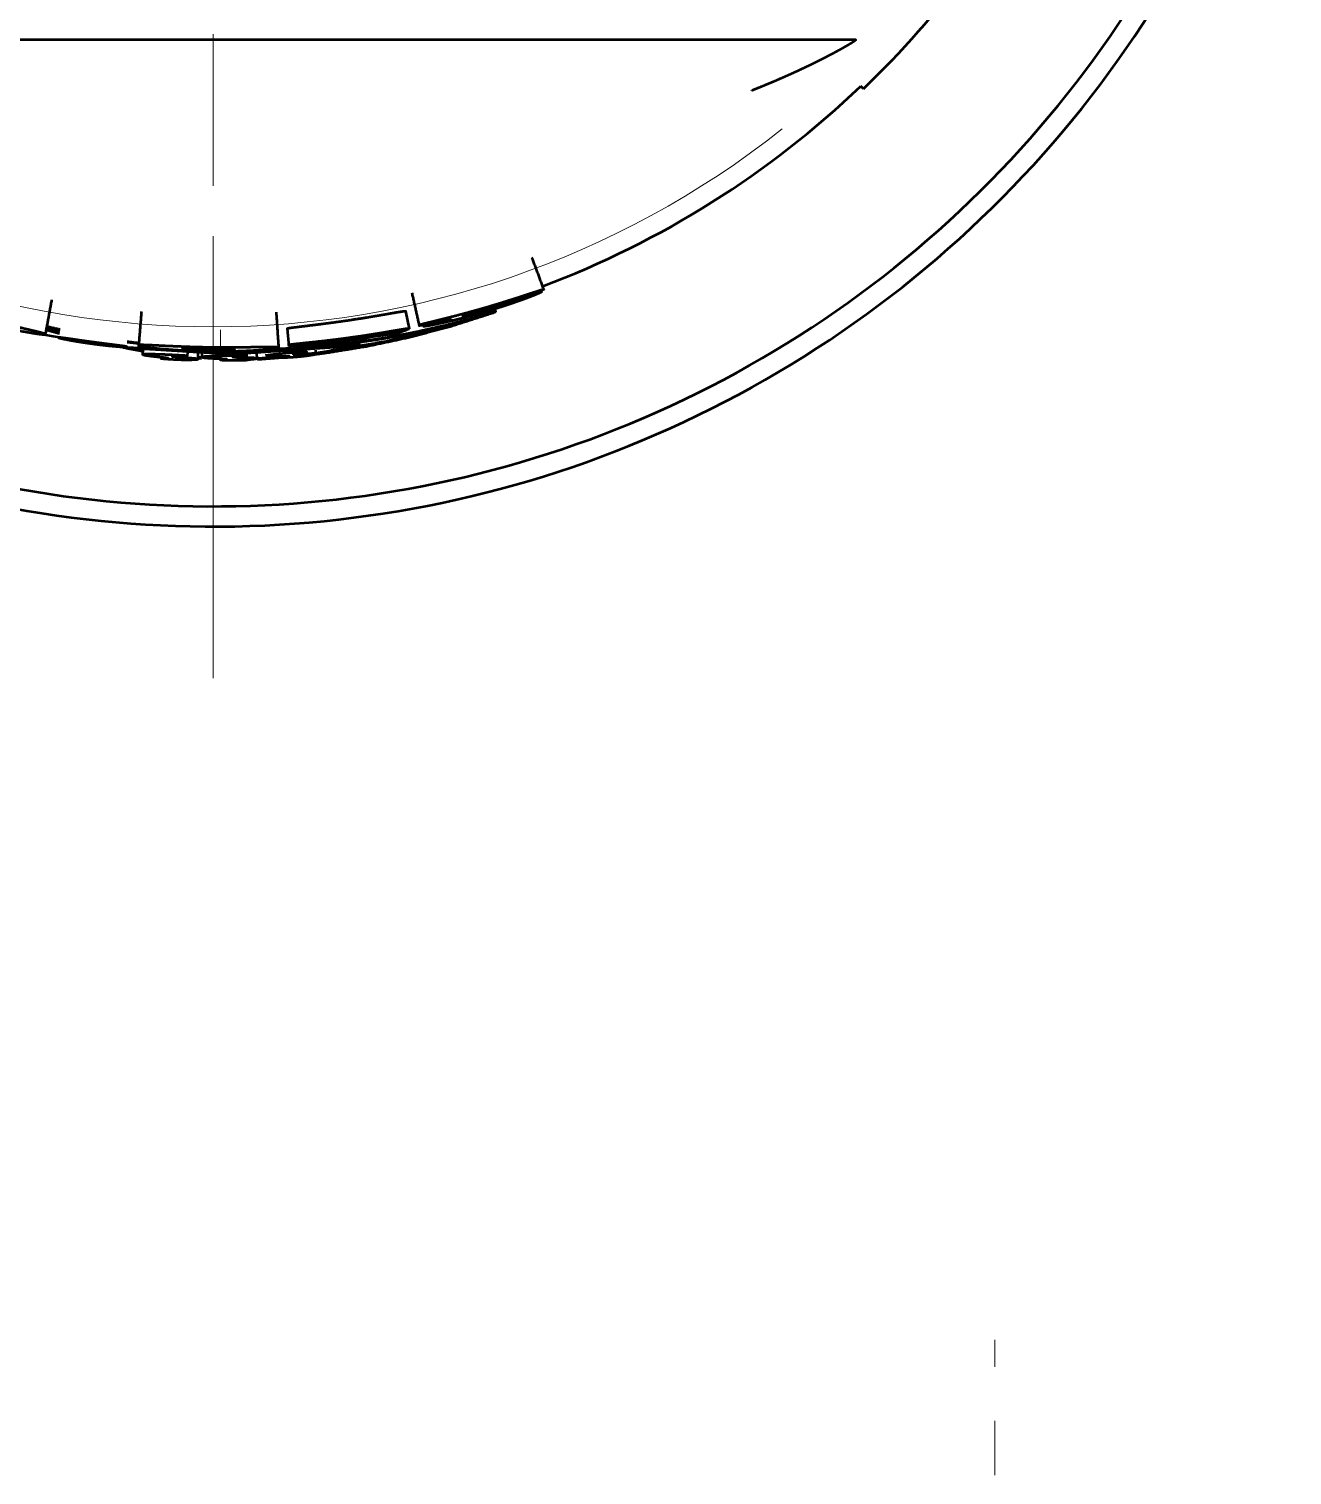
# Paper-space layout 'Layout1' of a CAD drawing. Header units: millimetres. Extents: x 0 to 420, y 0 to 297.
# Drawn here: x 158.83 to 183.84, y 200.88 to 229.52 of the extents above; entities that cross this region are included whole.
import ezdxf

# ---------------------------------------------------------------- set-up
doc = ezdxf.new("R2010")
doc.units = ezdxf.units.MM
doc.layers.add('170', color=7, linetype='Continuous', true_color=0xffffff)

psp = doc.layouts.get("Layout1")

# ---------------------------------------------------------------- linework, layer by layer
at = {"layer": '170', "color": 5, "linetype": 'Continuous', "lineweight": 13}
for p, q in [((162.478, 229.417), (162.478, 226.417)), ((162.478, 225.417), (162.478, 216.667))]:
    psp.add_line(p, q, dxfattribs=at)
at = {"layer": '170', "color": 155, "linetype": 'Continuous', "lineweight": 50}
for p, q in [((175.355, 228.339), (175.304, 228.392)), ((168.991, 224.323), (168.2, 224.054)), ((169.028, 224.36), (168.218, 224.082)), ((168.074, 223.918), (168.054, 223.981)), ((168.2, 224.054), (168.19, 224.085)), ((166.366, 223.582), (166.291, 223.935)), ((159.178, 223.584), (159.434, 223.515)), ((159.193, 223.555), (159.43, 223.49)), ((159.405, 223.411), (159.406, 223.419)), ((159.416, 223.412), (159.414, 223.401)), ((159.417, 223.411), (159.414, 223.393)), ((163.944, 223.589), (163.972, 223.231)), ((166.124, 223.489), (164.201, 223.227)), ((166.321, 223.57), (166.32, 223.576)), ((162.83, 223.088), (160.683, 223.222)), ((162.83, 223.075), (160.684, 223.209)), ((160.756, 223.197), (161.081, 223.142)), ((160.764, 223.216), (160.765, 223.224)), ((160.774, 223.322), (161.003, 223.292)), ((161.085, 223.184), (161.075, 223.06)), ((161.97, 223.04), (161.972, 223.128)), ((162.176, 222.972), (162.178, 223.115)), ((162.83, 223.088), (162.829, 223.141)), ((165.077, 223.243), (162.83, 223.088)), ((165.077, 223.229), (162.83, 223.075)), ((165.515, 223.398), (164.2, 223.244)), ((164.278, 223.083), (164.274, 223.12)), ((164.519, 223.088), (164.511, 223.161)), ((165.373, 223.263), (165.363, 223.328)), ((161.445, 223.039), (161.442, 222.99)), ((161.906, 223.009), (161.908, 223.046)), ((162.175, 223.029), (162.263, 223.021)), ((162.175, 223.004), (162.247, 222.997)), ((162.25, 223.111), (162.249, 223.007)), ((162.615, 223.008), (162.616, 222.96)), ((163.141, 223.043), (163.14, 223.096)), ((163.348, 222.988), (163.343, 223.11)), ((163.347, 223.001), (163.858, 223.037)), ((163.351, 222.976), (163.855, 223.012)), ((163.526, 223.09), (163.531, 223.047)), ((163.857, 223.053), (163.861, 223.017))]:
    psp.add_line(p, q, dxfattribs=at)
at = {"layer": '170', "color": 155, "linetype": 'Continuous', "lineweight": 13}
for p, q in [((162.621, 223.212), (162.619, 223.562)), ((162.684, 223.046), (162.684, 223.077))]:
    psp.add_line(p, q, dxfattribs=at)
at = {"layer": '170', "color": 193, "linetype": 'Continuous', "lineweight": 13}
for p, q in [((177.954, 203.024), (177.954, 203.56)), ((177.954, 200.882), (177.954, 201.953))]:
    psp.add_line(p, q, dxfattribs=at)
at = {"layer": '170', "color": 155, "linetype": 'Continuous', "lineweight": 50}
for centre, radius, start, end in [((162.478, 241.667), 22, 67.125, 232.2806), ((162.478, 241.667), 21.6, 68.3062, 231.0994), ((162.478, 241.667), 22, 247.1194, 346.1925), ((162.478, 241.667), 21.6, 248.3006, 345.9337), ((162.475, 241.793), 18.625, 313.7517, 333.034), ((162.475, 241.793), 18.552, 290.6028, 313.7517), ((162.475, 241.793), 18.625, 259.7362, 261.6554)]:
    psp.add_arc(centre, radius, start, end, dxfattribs=at)
at = {"layer": '170', "color": 155, "linetype": 'Continuous', "lineweight": 13}
psp.add_arc((162.475, 241.793), 18.17, 231.6627, 308.3373, dxfattribs=at)
at = {"layer": '170', "color": 155, "linetype": 'Continuous', "lineweight": 50}
for points, knots in [([(172.242, 229.306), (169.1, 229.306), (165.825, 229.306), (162.446, 229.306), (159.078, 229.306), (157.436, 229.306), (154.249, 229.306), (152.707, 229.306)], [0, 0, 0.160837, 0.328494, 0.50146, 0.673885, 0.757918, 0.921083, 1, 1]), ([(174.943, 229.306), (174.872, 229.306), (174.45, 229.306), (173.72, 229.306), (172.777, 229.306), (172.242, 229.306)], [0, 0, 0.02632, 0.182525, 0.45275, 0.802019, 1, 1]), ([(173.141, 228.306), (173.194, 228.327), (173.22, 228.337), (173.246, 228.348), (173.297, 228.368), (173.323, 228.379), (173.373, 228.399), (173.398, 228.41), (173.422, 228.42), (173.471, 228.44), (173.495, 228.45), (173.519, 228.46), (173.543, 228.47), (173.566, 228.48), (173.613, 228.5), (173.636, 228.51), (173.659, 228.52), (173.681, 228.53), (173.704, 228.539), (173.748, 228.559), (173.77, 228.568), (173.791, 228.578), (173.834, 228.597), (173.855, 228.606), (173.897, 228.625), (173.917, 228.634), (173.938, 228.643), (173.958, 228.652), (173.978, 228.662), (173.998, 228.671), (174.037, 228.688), (174.075, 228.706), (174.112, 228.723), (174.131, 228.732), (174.149, 228.741), (174.185, 228.758), (174.203, 228.766), (174.22, 228.774), (174.238, 228.783), (174.272, 228.799), (174.305, 228.815), (174.338, 228.831), (174.353, 228.839), (174.369, 228.846), (174.394, 228.858), (174.418, 228.87), (174.442, 228.882), (174.465, 228.894), (174.488, 228.905), (174.511, 228.917), (174.533, 228.928), (174.555, 228.939), (174.577, 228.95), (174.598, 228.961), (174.619, 228.972), (174.639, 228.983), (174.659, 228.993), (174.679, 229.004), (174.699, 229.014), (174.718, 229.024), (174.736, 229.034), (174.755, 229.043), (174.773, 229.053), (174.79, 229.063), (174.807, 229.072), (174.824, 229.081), (174.841, 229.09), (174.872, 229.107), (174.903, 229.124), (174.917, 229.132), (174.932, 229.14), (174.945, 229.148), (174.959, 229.156), (174.972, 229.163), (174.997, 229.177), (175.021, 229.191), (175.032, 229.198), (175.043, 229.204), (175.054, 229.21), (175.064, 229.216), (175.074, 229.222), (175.083, 229.228), (175.092, 229.233), (175.11, 229.243), (175.125, 229.253), (175.132, 229.257), (175.139, 229.261), (175.146, 229.266), (175.152, 229.269), (175.158, 229.273), (175.163, 229.277), (175.168, 229.28), (175.173, 229.283), (175.177, 229.286), (175.181, 229.289), (175.185, 229.291), (175.188, 229.293), (175.191, 229.296), (175.193, 229.297), (175.196, 229.299), (175.197, 229.301), (175.199, 229.302), (175.2, 229.303), (175.2, 229.304), (175.201, 229.305), (175.201, 229.305), (175.2, 229.305), (175.199, 229.306)], [0, 0, 0.024811, 0.037055, 0.049296, 0.073464, 0.085386, 0.109064, 0.120825, 0.132419, 0.155441, 0.16687, 0.17814, 0.189405, 0.200512, 0.222553, 0.233483, 0.244255, 0.255023, 0.265628, 0.286671, 0.297109, 0.307376, 0.327752, 0.337849, 0.357717, 0.367485, 0.377249, 0.386851, 0.396441, 0.405876, 0.424557, 0.442898, 0.460907, 0.469813, 0.478568, 0.49589, 0.50446, 0.512864, 0.521265, 0.537722, 0.553852, 0.569619, 0.577346, 0.585048, 0.596899, 0.608705, 0.620222, 0.631698, 0.642876, 0.654014, 0.664862, 0.675658, 0.686171, 0.696633, 0.706801, 0.716921, 0.726747, 0.736529, 0.746013, 0.75545, 0.764596, 0.773683, 0.782484, 0.791229, 0.799684, 0.808075, 0.816181, 0.831991, 0.847093, 0.854424, 0.861492, 0.868473, 0.875184, 0.881807, 0.894446, 0.906361, 0.912011, 0.917564, 0.922865, 0.928057, 0.933003, 0.937829, 0.942421, 0.951119, 0.959095, 0.962835, 0.966354, 0.969721, 0.972887, 0.975895, 0.978699, 0.981342, 0.983785, 0.986058, 0.988144, 0.990053, 0.991778, 0.993331, 0.994693, 0.995884, 0.996893, 0.997722, 0.998372, 0.998862, 0.999197, 0.999417, 0.999671, 1, 1]), ([(169.028, 224.36), (169.026, 224.361), (169.019, 224.361), (169.014, 224.36), (169.007, 224.358), (168.999, 224.356), (168.99, 224.354), (168.968, 224.348), (168.941, 224.339), (168.909, 224.329), (168.872, 224.317), (168.83, 224.304), (168.784, 224.289), (168.735, 224.273), (168.655, 224.247), (168.599, 224.228), (168.57, 224.219), (168.51, 224.199), (168.449, 224.18), (168.387, 224.16), (168.323, 224.14), (168.291, 224.129), (168.258, 224.119), (168.226, 224.109), (168.193, 224.099), (168.061, 224.059), (167.928, 224.019), (167.862, 223.999), (167.794, 223.98), (167.727, 223.961), (167.659, 223.942), (167.525, 223.905), (167.391, 223.869), (167.259, 223.834), (167.129, 223.801), (167.065, 223.785), (167.033, 223.777), (166.94, 223.754), (166.881, 223.739), (166.825, 223.725), (166.771, 223.712), (166.722, 223.7), (166.678, 223.689), (166.658, 223.684), (166.64, 223.68), (166.631, 223.677), (166.615, 223.673), (166.608, 223.671), (166.584, 223.664), (166.567, 223.659), (166.561, 223.657), (166.557, 223.655), (166.555, 223.654), (166.554, 223.653), (166.555, 223.652), (166.558, 223.651), (166.562, 223.651), (166.569, 223.652), (166.588, 223.654), (166.616, 223.658), (166.632, 223.661), (166.651, 223.664), (166.671, 223.667), (166.694, 223.672), (166.717, 223.676), (166.743, 223.681), (166.769, 223.686), (166.797, 223.692), (166.855, 223.704), (166.917, 223.717), (166.949, 223.724), (166.982, 223.731), (167.014, 223.738), (167.048, 223.746), (167.115, 223.762), (167.183, 223.778)], [0, 0, 0.00079, 0.002911, 0.004558, 0.006616, 0.009101, 0.012023, 0.019159, 0.027988, 0.038482, 0.050583, 0.064229, 0.079129, 0.095187, 0.12135, 0.139891, 0.149382, 0.168776, 0.18868, 0.209052, 0.229855, 0.240403, 0.250992, 0.261603, 0.27224, 0.315011, 0.358117, 0.379781, 0.401514, 0.423324, 0.445159, 0.488585, 0.531516, 0.573891, 0.615589, 0.63614, 0.646334, 0.67617, 0.695112, 0.713209, 0.730317, 0.745999, 0.760057, 0.766432, 0.77234, 0.775111, 0.780226, 0.782554, 0.790367, 0.795881, 0.797812, 0.799199, 0.800061, 0.800462, 0.800846, 0.801718, 0.803167, 0.80523, 0.811263, 0.819859, 0.825126, 0.830993, 0.837418, 0.844395, 0.851911, 0.85995, 0.868425, 0.877225, 0.895714, 0.91532, 0.925501, 0.935849, 0.946298, 0.956856, 0.978256, 1, 1]), ([(167.774, 223.898), (167.884, 223.929), (167.992, 223.962), (168.099, 223.995), (168.204, 224.028), (168.256, 224.045), (168.308, 224.062), (168.359, 224.079), (168.41, 224.096), (168.507, 224.13), (168.599, 224.162), (168.643, 224.178), (168.684, 224.194), (168.724, 224.209), (168.761, 224.223), (168.795, 224.236), (168.827, 224.249), (168.842, 224.255), (168.857, 224.261), (168.871, 224.267), (168.884, 224.272), (168.929, 224.291), (168.963, 224.307), (168.975, 224.313), (168.984, 224.318), (168.989, 224.321), (168.991, 224.323)], [0, 0, 0.088377, 0.175844, 0.262394, 0.347994, 0.390422, 0.432599, 0.474431, 0.515608, 0.595246, 0.670925, 0.707095, 0.741631, 0.774144, 0.804677, 0.833293, 0.859997, 0.872636, 0.884789, 0.896459, 0.90758, 0.945962, 0.974496, 0.985009, 0.992828, 0.997787, 1, 1]), ([(157.653, 223.782), (157.833, 223.733), (158.01, 223.687), (158.098, 223.666), (158.185, 223.645), (158.271, 223.625), (158.354, 223.606), (158.435, 223.588), (158.513, 223.572), (158.552, 223.564), (158.59, 223.556), (158.626, 223.549), (158.662, 223.542), (158.795, 223.518), (158.908, 223.499), (158.934, 223.495), (158.958, 223.491), (158.981, 223.488), (159.002, 223.485), (159.04, 223.479), (159.073, 223.476), (159.087, 223.474), (159.1, 223.473), (159.112, 223.472), (159.122, 223.471), (159.138, 223.471), (159.15, 223.471), (159.156, 223.472), (159.158, 223.474), (159.157, 223.476), (159.155, 223.477), (159.152, 223.479), (159.148, 223.481), (159.136, 223.486), (159.119, 223.491), (159.097, 223.498), (159.069, 223.505), (159.053, 223.51), (159.035, 223.514), (159.016, 223.519), (158.996, 223.524), (158.951, 223.535), (158.901, 223.547), (158.845, 223.56), (158.814, 223.567), (158.717, 223.59), (158.647, 223.607), (158.573, 223.624), (158.535, 223.633), (158.495, 223.643), (158.415, 223.663), (158.332, 223.683), (158.248, 223.704), (158.161, 223.726), (158.117, 223.737), (158.073, 223.748), (158.029, 223.76), (157.985, 223.772), (157.807, 223.819), (157.629, 223.869), (157.585, 223.881), (157.54, 223.894), (157.495, 223.907), (157.451, 223.92), (157.363, 223.946), (157.276, 223.971), (157.191, 223.997), (157.108, 224.022), (157.067, 224.035), (157.027, 224.048), (156.987, 224.06), (156.948, 224.072), (156.873, 224.096), (156.801, 224.118), (156.733, 224.14), (156.667, 224.161)], [0, 0, 0.04502, 0.089393, 0.111338, 0.133081, 0.154402, 0.175104, 0.195184, 0.214645, 0.224138, 0.233467, 0.242602, 0.251474, 0.284066, 0.312008, 0.318257, 0.324172, 0.329721, 0.334908, 0.344239, 0.352217, 0.355709, 0.358875, 0.361716, 0.364222, 0.368239, 0.370996, 0.37259, 0.373268, 0.373654, 0.374257, 0.375112, 0.376237, 0.379345, 0.383659, 0.38926, 0.396245, 0.400299, 0.404715, 0.409477, 0.414571, 0.425773, 0.438336, 0.452305, 0.459819, 0.484038, 0.501489, 0.519933, 0.529521, 0.539335, 0.559438, 0.580062, 0.601193, 0.622796, 0.633767, 0.64481, 0.655876, 0.66696, 0.71148, 0.756282, 0.767526, 0.778791, 0.790073, 0.801316, 0.823541, 0.845406, 0.866897, 0.888004, 0.898415, 0.908688, 0.918761, 0.928616, 0.947698, 0.965959, 0.983403, 1, 1]), ([(167.755, 223.953), (167.838, 223.976), (167.918, 224), (167.958, 224.011), (168.035, 224.034), (168.071, 224.044), (168.103, 224.053), (168.132, 224.061), (168.145, 224.065), (168.156, 224.068), (168.167, 224.071), (168.177, 224.073), (168.186, 224.075), (168.193, 224.077), (168.2, 224.079), (168.206, 224.08), (168.214, 224.081), (168.218, 224.082)], [0, 0, 0.177925, 0.353326, 0.439983, 0.606251, 0.683481, 0.753788, 0.815396, 0.843076, 0.868664, 0.891933, 0.912852, 0.931515, 0.947997, 0.962289, 0.974321, 0.991671, 1, 1]), ([(168.2, 224.054), (168.196, 224.05), (168.18, 224.043), (168.173, 224.04), (168.166, 224.037), (168.157, 224.034), (168.148, 224.03), (168.137, 224.027), (168.125, 224.022), (168.113, 224.018), (168.099, 224.013), (168.068, 224.003), (168.035, 223.992), (168.017, 223.987), (167.998, 223.981), (167.98, 223.975), (167.961, 223.969), (167.921, 223.957), (167.881, 223.945), (167.839, 223.932), (167.797, 223.92)], [0, 0, 0.013421, 0.055425, 0.071672, 0.090493, 0.111827, 0.135693, 0.162116, 0.19121, 0.223114, 0.257646, 0.333079, 0.416239, 0.460388, 0.505722, 0.551873, 0.598857, 0.695354, 0.795132, 0.897033, 1, 1]), ([(167.801, 223.937), (167.86, 223.954), (167.918, 223.971), (167.947, 223.98), (167.977, 223.989), (168.035, 224.006)], [0, 0, 0.250456, 0.500776, 0.625857, 0.750799, 1, 1]), ([(168.033, 224.02), (167.994, 224.008), (167.954, 223.996), (167.882, 223.974), (167.81, 223.953)], [0, 0, 0.176699, 0.353762, 0.676817, 1, 1]), ([(163.775, 223.178), (163.992, 223.188), (164.283, 223.206), (164.573, 223.23), (164.862, 223.258), (165.151, 223.291), (165.44, 223.33), (165.728, 223.373), (166.015, 223.421), (166.3, 223.474), (166.869, 223.595), (167.434, 223.736)], [0, 0, 0.058649, 0.137137, 0.215616, 0.294064, 0.372508, 0.450978, 0.529462, 0.607914, 0.686324, 0.843106, 1, 1]), ([(163.779, 223.19), (164.057, 223.204), (164.364, 223.224), (164.67, 223.251), (164.976, 223.282), (165.281, 223.32), (165.585, 223.363), (165.888, 223.411), (166.191, 223.465), (166.492, 223.525), (167.09, 223.66), (167.684, 223.818)], [0, 0, 0.070265, 0.147799, 0.22532, 0.302809, 0.380308, 0.457835, 0.535355, 0.61281, 0.690227, 0.845037, 1, 1]), ([(163.944, 223.589), (163.944, 223.589), (163.946, 223.591), (163.952, 223.593), (163.961, 223.596), (163.974, 223.598), (163.991, 223.601), (164.012, 223.604), (164.037, 223.608), (164.066, 223.612), (164.134, 223.62), (164.215, 223.63), (164.408, 223.654), (164.461, 223.66), (164.516, 223.667), (164.571, 223.674), (164.628, 223.681), (164.742, 223.696), (164.86, 223.711), (164.979, 223.728), (165.098, 223.745)], [0, 0, 0.000164, 0.002546, 0.00768, 0.01594, 0.027365, 0.042027, 0.060064, 0.081709, 0.106749, 0.165807, 0.236149, 0.402633, 0.448689, 0.495913, 0.543863, 0.592517, 0.691759, 0.793444, 0.896518, 1, 1]), ([(164.516, 223.107), (165.899, 223.338), (166.668, 223.519), (167.434, 223.736)], [0, 0, 0.469129, 0.733652, 1, 1]), ([(164.519, 223.082), (164.697, 223.105), (165.532, 223.24), (166.364, 223.417), (167.195, 223.638), (168.021, 223.903)], [0, 0, 0.049715, 0.284531, 0.520704, 0.759331, 1, 1]), ([(165.098, 223.745), (165.318, 223.778), (165.534, 223.812), (165.64, 223.83), (165.744, 223.848), (165.845, 223.865), (165.939, 223.881), (165.984, 223.889), (166.026, 223.897), (166.065, 223.903), (166.102, 223.91), (166.135, 223.915), (166.166, 223.92), (166.18, 223.922), (166.193, 223.925), (166.206, 223.927), (166.217, 223.928), (166.238, 223.931), (166.255, 223.933), (166.262, 223.934), (166.268, 223.935), (166.274, 223.935), (166.278, 223.935), (166.29, 223.935), (166.291, 223.932)], [0, 0, 0.183974, 0.364436, 0.453168, 0.540651, 0.625086, 0.70431, 0.741673, 0.777053, 0.809943, 0.840395, 0.868454, 0.89409, 0.905973, 0.917152, 0.927547, 0.937177, 0.954201, 0.96831, 0.974291, 0.979568, 0.984168, 0.988093, 0.997566, 1, 1]), ([(166.634, 223.637), (166.64, 223.635), (166.66, 223.637), (166.667, 223.638), (166.674, 223.639), (166.683, 223.64), (166.693, 223.641), (166.714, 223.645), (166.739, 223.649), (166.752, 223.651), (166.767, 223.654), (166.782, 223.657), (166.798, 223.66), (166.831, 223.666), (166.867, 223.673), (166.904, 223.681), (166.944, 223.689), (166.985, 223.698), (167.027, 223.707), (167.114, 223.727), (167.205, 223.748), (167.252, 223.759), (167.298, 223.771), (167.346, 223.783), (167.393, 223.795), (167.583, 223.844), (167.774, 223.898)], [0, 0, 0.005625, 0.022258, 0.028257, 0.035011, 0.042494, 0.050701, 0.069256, 0.090698, 0.102487, 0.114958, 0.128111, 0.141881, 0.170928, 0.201832, 0.234514, 0.268932, 0.304766, 0.34164, 0.418036, 0.497609, 0.538422, 0.579623, 0.621004, 0.662551, 0.830215, 1, 1]), ([(167.183, 223.778), (167.129, 223.765), (167.026, 223.739), (166.976, 223.727), (166.928, 223.715), (166.882, 223.704), (166.839, 223.693), (166.799, 223.683), (166.78, 223.678), (166.762, 223.674), (166.745, 223.67), (166.729, 223.666), (166.701, 223.658), (166.677, 223.652), (166.667, 223.649), (166.659, 223.646), (166.651, 223.644), (166.645, 223.642), (166.637, 223.639), (166.634, 223.637)], [0, 0, 0.097093, 0.284304, 0.374538, 0.462411, 0.546025, 0.624449, 0.697366, 0.731636, 0.764404, 0.79536, 0.824204, 0.875484, 0.918399, 0.936715, 0.952878, 0.96674, 0.97822, 0.993935, 1, 1]), ([(167.401, 223.849), (167.403, 223.85), (167.41, 223.853), (167.415, 223.855), (167.421, 223.857), (167.428, 223.859), (167.436, 223.861), (167.445, 223.864), (167.454, 223.867), (167.464, 223.87), (167.486, 223.876), (167.498, 223.88), (167.51, 223.883), (167.549, 223.894), (167.577, 223.902), (167.636, 223.919), (167.695, 223.936), (167.755, 223.953)], [0, 0, 0.0078, 0.02836, 0.043016, 0.060254, 0.079872, 0.101791, 0.125985, 0.152267, 0.180349, 0.241728, 0.275065, 0.310072, 0.421295, 0.499653, 0.663503, 0.83069, 1, 1]), ([(167.81, 223.953), (167.741, 223.934), (167.673, 223.915), (167.639, 223.906), (167.606, 223.897), (167.589, 223.892), (167.573, 223.888), (167.557, 223.884), (167.542, 223.88), (167.527, 223.876), (167.512, 223.873), (167.498, 223.869), (167.485, 223.866), (167.461, 223.86), (167.441, 223.856), (167.432, 223.854), (167.424, 223.852), (167.417, 223.851), (167.412, 223.85), (167.404, 223.849), (167.401, 223.849)], [0, 0, 0.169517, 0.336761, 0.419226, 0.500785, 0.541218, 0.581104, 0.620017, 0.657874, 0.694532, 0.729886, 0.763805, 0.795898, 0.853648, 0.903127, 0.924629, 0.943656, 0.960055, 0.973843, 0.993084, 1, 1]), ([(167.451, 223.833), (167.453, 223.834), (167.459, 223.837), (167.464, 223.838), (167.469, 223.84), (167.476, 223.842), (167.483, 223.845), (167.49, 223.847), (167.499, 223.85), (167.508, 223.853), (167.519, 223.856), (167.541, 223.862), (167.565, 223.869), (167.592, 223.877), (167.62, 223.885), (167.648, 223.893), (167.739, 223.919), (167.801, 223.937)], [0, 0, 0.006985, 0.025297, 0.038466, 0.05418, 0.072244, 0.092508, 0.115035, 0.139737, 0.166659, 0.195497, 0.25842, 0.328302, 0.40405, 0.483237, 0.565398, 0.823867, 1, 1]), ([(167.797, 223.92), (167.734, 223.902), (167.672, 223.885), (167.642, 223.877), (167.612, 223.869), (167.583, 223.862), (167.556, 223.855), (167.543, 223.851), (167.531, 223.848), (167.52, 223.846), (167.51, 223.843), (167.491, 223.839), (167.477, 223.836), (167.466, 223.834), (167.458, 223.833), (167.453, 223.832), (167.451, 223.833)], [0, 0, 0.183288, 0.362794, 0.451112, 0.537896, 0.621407, 0.699725, 0.736584, 0.771283, 0.803346, 0.8329, 0.884779, 0.926772, 0.958771, 0.981456, 0.995118, 1, 1]), ([(168.021, 223.903), (168.043, 223.912), (168.06, 223.918), (168.066, 223.92), (168.07, 223.922), (168.072, 223.923), (168.072, 223.924), (168.07, 223.924), (168.067, 223.924), (168.061, 223.923), (168.054, 223.921), (168.045, 223.919), (168.035, 223.916), (168.023, 223.913), (168.009, 223.91), (167.994, 223.906), (167.979, 223.901), (167.962, 223.897), (167.925, 223.886), (167.905, 223.881), (167.885, 223.875), (167.843, 223.863), (167.799, 223.851), (167.776, 223.844), (167.684, 223.818)], [0, 0, 0.052875, 0.091361, 0.105021, 0.114593, 0.119987, 0.121637, 0.125416, 0.133357, 0.14543, 0.161456, 0.181485, 0.20517, 0.232164, 0.262346, 0.29573, 0.331841, 0.37019, 0.453281, 0.497869, 0.543926, 0.639602, 0.739762, 0.791103, 1, 1]), ([(159.184, 223.621), (159.393, 223.573), (159.442, 223.562)], [0, 0, 0.808932, 1, 1]), ([(159.187, 223.633), (159.205, 223.629), (159.444, 223.574)], [0, 0, 0.071982, 1, 1]), ([(160.776, 223.225), (160.773, 223.227), (160.762, 223.23), (160.754, 223.231), (160.745, 223.233), (160.733, 223.235), (160.72, 223.237), (160.689, 223.242), (160.652, 223.247), (160.61, 223.252), (160.563, 223.258), (160.456, 223.272), (160.399, 223.279), (160.309, 223.291), (160.278, 223.295), (160.216, 223.303), (160.153, 223.311), (160.089, 223.32), (160.026, 223.328), (159.963, 223.337), (159.901, 223.346), (159.84, 223.354), (159.781, 223.363), (159.752, 223.367), (159.696, 223.375), (159.643, 223.383), (159.571, 223.393), (159.529, 223.399), (159.51, 223.401), (159.492, 223.404), (159.476, 223.406), (159.461, 223.408), (159.436, 223.41), (159.419, 223.412), (159.413, 223.412), (159.408, 223.412), (159.406, 223.412), (159.405, 223.411)], [0, 0, 0.002915, 0.010684, 0.016443, 0.023511, 0.031854, 0.041385, 0.063919, 0.090984, 0.121974, 0.156265, 0.233574, 0.275224, 0.340888, 0.363346, 0.408656, 0.454505, 0.500853, 0.547146, 0.592863, 0.637995, 0.682524, 0.726052, 0.747094, 0.787681, 0.826238, 0.878966, 0.909587, 0.923504, 0.93646, 0.948409, 0.959191, 0.976881, 0.989522, 0.993988, 0.997205, 0.999164, 1, 1]), ([(159.405, 223.411), (159.408, 223.409), (159.418, 223.405), (159.426, 223.403), (159.436, 223.4), (159.447, 223.398), (159.46, 223.395), (159.49, 223.388), (159.527, 223.38), (159.57, 223.372), (159.616, 223.363), (159.641, 223.358), (159.667, 223.353), (159.694, 223.349), (159.722, 223.344), (159.779, 223.334), (159.838, 223.325), (159.869, 223.32), (159.899, 223.315), (159.93, 223.31), (159.961, 223.306), (160.024, 223.297), (160.088, 223.288), (160.152, 223.279), (160.215, 223.271), (160.277, 223.264), (160.338, 223.257), (160.368, 223.254), (160.398, 223.25), (160.427, 223.247), (160.455, 223.245), (160.483, 223.242), (160.51, 223.239), (160.536, 223.237), (160.562, 223.235), (160.609, 223.231), (160.652, 223.228), (160.671, 223.227), (160.689, 223.226), (160.705, 223.225), (160.72, 223.224), (160.745, 223.223), (160.762, 223.223), (160.768, 223.223), (160.773, 223.224), (160.775, 223.224), (160.776, 223.225)], [0, 0, 0.002927, 0.010743, 0.016537, 0.023655, 0.032044, 0.041625, 0.064264, 0.091417, 0.122446, 0.156755, 0.1751, 0.194191, 0.213859, 0.233995, 0.275606, 0.318972, 0.341225, 0.363675, 0.386256, 0.40897, 0.454813, 0.501147, 0.547412, 0.593109, 0.63825, 0.682787, 0.704752, 0.726307, 0.74735, 0.767901, 0.787959, 0.807508, 0.826557, 0.84498, 0.87926, 0.909856, 0.923761, 0.936706, 0.948632, 0.959374, 0.976992, 0.989586, 0.994031, 0.997235, 0.999177, 1, 1]), ([(165.147, 223.401), (165.027, 223.385), (164.907, 223.369), (164.789, 223.355), (164.672, 223.341), (164.644, 223.338), (164.615, 223.335), (164.558, 223.329), (164.503, 223.322), (164.397, 223.311), (164.346, 223.306), (164.298, 223.301), (164.252, 223.296), (164.169, 223.287), (164.098, 223.279), (164.082, 223.277), (164.067, 223.276), (164.054, 223.274), (164.042, 223.273), (164.02, 223.27), (164.002, 223.267), (163.995, 223.266), (163.988, 223.264), (163.983, 223.263), (163.978, 223.262), (163.972, 223.26), (163.97, 223.258), (163.971, 223.257), (163.975, 223.256), (163.983, 223.255), (163.994, 223.254), (164.028, 223.253), (164.077, 223.253), (164.092, 223.254), (164.108, 223.254), (164.124, 223.255), (164.142, 223.255), (164.18, 223.257), (164.221, 223.259), (164.243, 223.26), (164.265, 223.261), (164.289, 223.263), (164.313, 223.264), (164.363, 223.268), (164.415, 223.272), (164.469, 223.276), (164.525, 223.28), (164.554, 223.283), (164.582, 223.286), (164.611, 223.288), (164.64, 223.291), (164.699, 223.297), (164.758, 223.303), (164.818, 223.31), (164.877, 223.316), (164.938, 223.323), (164.998, 223.331), (165.059, 223.339), (165.119, 223.347), (165.179, 223.355), (165.238, 223.363), (165.297, 223.372), (165.356, 223.381), (165.414, 223.39), (165.471, 223.399), (165.525, 223.409), (165.577, 223.418)], [0, 0, 0.043354, 0.086265, 0.128695, 0.170608, 0.181002, 0.191332, 0.211643, 0.23146, 0.269485, 0.28762, 0.305058, 0.321495, 0.351301, 0.376728, 0.382332, 0.387564, 0.392408, 0.396871, 0.404683, 0.411064, 0.413736, 0.416064, 0.418047, 0.419677, 0.421925, 0.422974, 0.423608, 0.425173, 0.427946, 0.431988, 0.443988, 0.461478, 0.466759, 0.472417, 0.47841, 0.484708, 0.49819, 0.512841, 0.520604, 0.52866, 0.537024, 0.545674, 0.563602, 0.582258, 0.60159, 0.621563, 0.631775, 0.642085, 0.652446, 0.662861, 0.683839, 0.705009, 0.726349, 0.747841, 0.769508, 0.791264, 0.812977, 0.834589, 0.856106, 0.877514, 0.8988, 0.919938, 0.940912, 0.961429, 0.981159, 1, 1]), ([(165.144, 223.364), (165.085, 223.357), (165.027, 223.349), (164.998, 223.346), (164.97, 223.343), (164.943, 223.34), (164.916, 223.337), (164.891, 223.334), (164.866, 223.332), (164.843, 223.329), (164.822, 223.328), (164.804, 223.326), (164.787, 223.325), (164.773, 223.324), (164.76, 223.323), (164.75, 223.323), (164.742, 223.323), (164.736, 223.323), (164.732, 223.323), (164.73, 223.324), (164.73, 223.324), (164.732, 223.325), (164.736, 223.327), (164.742, 223.328), (164.75, 223.33), (164.761, 223.332), (164.775, 223.334), (164.79, 223.336), (164.808, 223.339), (164.828, 223.342), (164.85, 223.345), (164.874, 223.348), (164.899, 223.352), (164.925, 223.355), (165.009, 223.366), (165.125, 223.382), (165.184, 223.39), (165.243, 223.398), (165.272, 223.402), (165.329, 223.41), (165.357, 223.414), (165.41, 223.421), (165.435, 223.424), (165.458, 223.427), (165.479, 223.43), (165.499, 223.433), (165.516, 223.435), (165.53, 223.436), (165.543, 223.438), (165.553, 223.438), (165.561, 223.439), (165.566, 223.439), (165.57, 223.439), (165.572, 223.438)], [0, 0, 0.047, 0.093144, 0.115902, 0.138216, 0.159882, 0.180856, 0.201142, 0.220533, 0.23863, 0.255185, 0.270118, 0.283316, 0.294709, 0.304386, 0.312425, 0.318811, 0.323566, 0.326775, 0.328472, 0.329079, 0.330815, 0.334118, 0.339087, 0.34593, 0.354704, 0.365341, 0.377886, 0.392273, 0.408282, 0.425722, 0.444598, 0.46464, 0.485484, 0.551889, 0.644808, 0.691748, 0.7387, 0.761822, 0.807147, 0.829301, 0.871484, 0.891067, 0.909544, 0.926598, 0.94191, 0.955455, 0.967213, 0.977066, 0.984996, 0.99119, 0.995718, 0.998617, 1, 1]), ([(165.528, 223.425), (165.492, 223.419), (165.452, 223.411), (165.43, 223.408), (165.407, 223.404), (165.383, 223.4), (165.358, 223.396), (165.333, 223.392), (165.307, 223.388), (165.28, 223.384), (165.253, 223.38), (165.199, 223.372), (165.144, 223.364)], [0, 0, 0.093085, 0.198168, 0.255353, 0.315563, 0.378088, 0.44246, 0.508669, 0.576515, 0.64586, 0.716091, 0.857484, 1, 1]), ([(166.364, 223.585), (166.363, 223.588), (166.352, 223.588), (166.341, 223.587), (166.328, 223.586), (166.31, 223.584), (166.289, 223.581), (166.264, 223.577), (166.236, 223.573), (166.221, 223.57), (166.188, 223.565), (166.17, 223.562), (166.093, 223.549), (166.005, 223.534), (165.957, 223.526), (165.908, 223.517), (165.858, 223.509), (165.807, 223.5), (165.754, 223.492), (165.701, 223.483), (165.647, 223.474), (165.593, 223.466), (165.372, 223.432), (165.147, 223.401)], [0, 0, 0.002394, 0.011814, 0.020246, 0.031482, 0.045794, 0.063096, 0.083236, 0.106186, 0.118712, 0.145857, 0.160449, 0.22424, 0.29644, 0.335576, 0.375947, 0.417263, 0.459427, 0.502376, 0.546014, 0.590333, 0.635162, 0.816417, 1, 1]), ([(165.577, 223.418), (165.565, 223.414), (165.552, 223.411), (165.541, 223.407), (165.53, 223.404), (165.521, 223.401), (165.515, 223.398)], [0, 0, 0.202888, 0.394447, 0.58334, 0.751244, 0.892954, 1, 1]), ([(165.528, 223.425), (165.646, 223.444), (165.764, 223.464), (165.882, 223.485), (166, 223.506), (166.161, 223.537), (166.321, 223.57)], [0, 0, 0.148652, 0.29731, 0.445969, 0.594624, 0.797309, 1, 1]), ([(165.572, 223.438), (165.69, 223.458), (165.808, 223.478), (165.926, 223.499), (166.043, 223.521), (166.204, 223.552), (166.364, 223.585)], [0, 0, 0.148481, 0.296962, 0.445443, 0.593922, 0.796957, 1, 1]), ([(166.124, 223.489), (166.149, 223.504), (166.195, 223.523), (166.208, 223.529), (166.223, 223.534), (166.238, 223.54), (166.253, 223.545), (166.286, 223.557), (166.321, 223.57)], [0, 0, 0.136162, 0.369467, 0.439047, 0.511766, 0.586868, 0.664183, 0.825318, 1, 1]), ([(159.746, 223.354), (159.752, 223.355), (159.77, 223.354), (159.784, 223.352), (159.801, 223.35), (159.811, 223.349), (159.821, 223.348), (159.844, 223.345), (159.87, 223.342), (159.898, 223.338), (159.927, 223.334), (159.942, 223.332), (159.99, 223.326), (160.022, 223.321), (160.088, 223.313), (160.154, 223.304), (160.17, 223.301), (160.187, 223.299), (160.203, 223.297), (160.218, 223.295), (160.234, 223.293), (160.264, 223.289), (160.306, 223.283), (160.332, 223.279), (160.355, 223.276), (160.365, 223.274), (160.375, 223.273), (160.392, 223.27), (160.406, 223.267), (160.412, 223.266), (160.417, 223.265), (160.421, 223.264), (160.424, 223.264), (160.428, 223.262), (160.43, 223.261)], [0, 0, 0.008499, 0.034903, 0.055261, 0.080084, 0.094139, 0.109315, 0.143122, 0.180504, 0.22089, 0.26409, 0.286405, 0.355544, 0.403201, 0.499412, 0.59556, 0.619542, 0.643264, 0.666616, 0.689584, 0.712168, 0.756227, 0.818028, 0.855156, 0.888767, 0.904159, 0.918454, 0.943434, 0.963879, 0.972422, 0.979791, 0.98595, 0.990937, 0.997534, 1, 1]), ([(160.43, 223.261), (160.428, 223.26), (160.424, 223.26), (160.42, 223.26), (160.416, 223.26), (160.411, 223.26), (160.405, 223.261), (160.391, 223.261), (160.374, 223.263), (160.354, 223.264), (160.33, 223.267), (160.305, 223.269), (160.277, 223.272), (160.247, 223.275), (160.217, 223.279), (160.185, 223.283), (160.152, 223.287), (160.119, 223.291), (160.086, 223.295), (160.07, 223.298), (160.053, 223.3), (160.02, 223.305), (159.988, 223.309), (159.957, 223.314), (159.941, 223.316), (159.926, 223.319), (159.911, 223.321), (159.897, 223.324), (159.869, 223.328), (159.844, 223.332), (159.832, 223.334), (159.821, 223.336), (159.811, 223.338), (159.801, 223.34), (159.784, 223.344), (159.77, 223.347), (159.764, 223.348), (159.759, 223.349), (159.755, 223.35), (159.752, 223.351), (159.747, 223.353), (159.746, 223.354)], [0, 0, 0.002408, 0.008919, 0.013868, 0.019998, 0.027358, 0.035904, 0.056302, 0.081204, 0.110761, 0.144499, 0.1817, 0.222155, 0.265219, 0.310102, 0.356637, 0.404232, 0.452099, 0.500137, 0.524235, 0.54837, 0.596569, 0.643726, 0.689566, 0.711984, 0.734047, 0.755785, 0.777066, 0.817361, 0.854387, 0.871623, 0.887984, 0.903446, 0.917843, 0.943062, 0.963679, 0.972297, 0.979723, 0.985902, 0.990895, 0.997492, 1, 1]), ([(160.775, 223.334), (161.005, 223.304), (161.008, 223.304)], [0, 0, 0.988329, 1, 1]), ([(162.387, 223.214), (162.247, 223.217), (162.108, 223.22), (162.039, 223.222), (161.971, 223.225), (161.937, 223.226), (161.903, 223.227), (161.869, 223.228), (161.836, 223.23), (161.706, 223.235), (161.583, 223.241), (161.525, 223.243), (161.496, 223.245), (161.415, 223.249), (161.318, 223.254), (161.274, 223.256), (161.233, 223.258), (161.196, 223.259), (161.132, 223.262), (161.081, 223.263), (161.07, 223.263), (161.061, 223.263), (161.052, 223.263), (161.043, 223.263), (161.029, 223.263), (161.018, 223.262), (161.004, 223.26), (161, 223.256), (161.001, 223.254), (161.004, 223.252), (161.01, 223.25), (161.018, 223.247), (161.043, 223.241), (161.081, 223.234), (161.092, 223.232), (161.104, 223.23), (161.117, 223.228), (161.131, 223.226), (161.162, 223.222), (161.195, 223.217), (161.232, 223.212), (161.273, 223.207), (161.294, 223.205), (161.317, 223.202), (161.34, 223.2), (161.364, 223.197), (161.468, 223.187), (161.582, 223.178), (161.643, 223.173), (161.706, 223.168), (161.77, 223.164), (161.836, 223.16), (161.902, 223.157), (161.97, 223.153), (162.039, 223.15), (162.109, 223.148), (162.249, 223.143), (162.389, 223.14)], [0, 0, 0.050328, 0.100122, 0.124803, 0.149338, 0.161541, 0.173704, 0.185816, 0.197828, 0.244372, 0.28846, 0.309535, 0.319793, 0.348949, 0.383845, 0.399593, 0.414219, 0.427636, 0.450636, 0.468807, 0.472631, 0.476161, 0.479387, 0.482328, 0.487373, 0.491372, 0.496498, 0.498438, 0.499259, 0.50071, 0.502951, 0.506077, 0.515292, 0.528872, 0.533005, 0.53745, 0.542218, 0.547296, 0.558311, 0.570484, 0.583841, 0.598438, 0.60622, 0.614335, 0.622783, 0.631512, 0.668831, 0.709911, 0.731835, 0.75447, 0.777584, 0.801148, 0.825145, 0.849552, 0.874316, 0.899268, 0.949444, 1, 1]), ([(162.385, 223.156), (162.316, 223.157), (162.248, 223.159), (162.215, 223.16), (162.182, 223.161), (162.15, 223.163), (162.12, 223.164), (162.105, 223.165), (162.091, 223.165), (162.078, 223.166), (162.064, 223.167), (162.04, 223.168), (162.018, 223.17), (161.997, 223.171), (161.979, 223.173), (161.963, 223.174), (161.949, 223.176), (161.937, 223.177), (161.926, 223.178), (161.917, 223.18), (161.909, 223.181), (161.896, 223.183), (161.886, 223.185), (161.879, 223.188), (161.875, 223.19), (161.873, 223.191), (161.872, 223.193), (161.873, 223.195), (161.875, 223.197), (161.88, 223.198), (161.887, 223.2), (161.892, 223.201), (161.897, 223.201), (161.903, 223.202), (161.911, 223.202), (161.928, 223.203), (161.952, 223.204), (161.966, 223.204), (161.983, 223.204), (162.001, 223.204), (162.032, 223.204), (162.044, 223.204), (162.056, 223.204), (162.095, 223.204), (162.124, 223.203), (162.154, 223.203), (162.186, 223.202), (162.252, 223.201), (162.285, 223.201), (162.354, 223.199), (162.389, 223.199)], [0, 0, 0.066785, 0.132312, 0.164537, 0.196338, 0.227145, 0.256309, 0.270266, 0.283794, 0.296924, 0.309608, 0.33333, 0.354932, 0.374612, 0.392284, 0.407832, 0.421371, 0.433127, 0.443394, 0.452459, 0.460422, 0.473405, 0.482976, 0.489739, 0.494211, 0.497073, 0.498978, 0.500831, 0.503695, 0.508372, 0.515372, 0.51989, 0.525165, 0.531251, 0.538207, 0.555266, 0.577936, 0.591897, 0.607742, 0.625503, 0.655806, 0.666922, 0.678607, 0.716606, 0.744088, 0.773257, 0.803914, 0.867554, 0.900127, 0.9665, 1, 1]), ([(162.829, 223.163), (162.799, 223.161), (162.762, 223.159), (162.751, 223.158), (162.739, 223.158), (162.727, 223.157), (162.715, 223.157), (162.688, 223.156), (162.659, 223.156), (162.628, 223.155), (162.595, 223.155), (162.562, 223.155), (162.527, 223.155), (162.456, 223.155), (162.385, 223.156)], [0, 0, 0.066249, 0.151632, 0.176261, 0.202191, 0.229282, 0.257558, 0.317854, 0.383426, 0.45344, 0.526429, 0.602093, 0.680061, 0.839001, 1, 1]), ([(162.828, 223.212), (162.757, 223.212), (162.686, 223.212), (162.612, 223.212), (162.537, 223.213), (162.462, 223.213), (162.387, 223.214)], [0, 0, 0.159966, 0.321477, 0.489573, 0.658538, 0.829148, 1, 1]), ([(162.389, 223.199), (162.529, 223.197), (162.546, 223.197), (162.579, 223.196), (162.628, 223.196), (162.659, 223.195), (162.688, 223.195), (162.701, 223.194), (162.714, 223.194), (162.739, 223.194), (162.761, 223.193), (162.781, 223.192), (162.799, 223.192), (162.815, 223.191), (162.828, 223.19)], [0, 0, 0.317987, 0.356808, 0.4337, 0.544712, 0.614222, 0.679808, 0.71099, 0.74088, 0.796407, 0.846787, 0.892376, 0.93308, 0.968852, 1, 1]), ([(162.389, 223.14), (162.462, 223.14), (162.534, 223.139), (162.608, 223.139), (162.682, 223.139), (162.756, 223.14), (162.829, 223.141)], [0, 0, 0.164392, 0.328564, 0.497386, 0.665386, 0.833534, 1, 1]), ([(162.829, 223.141), (162.937, 223.143), (163.041, 223.147), (163.092, 223.148), (163.142, 223.151), (163.166, 223.152), (163.19, 223.153), (163.214, 223.154), (163.238, 223.155), (163.327, 223.16), (163.409, 223.166), (163.448, 223.169), (163.484, 223.172), (163.501, 223.173), (163.518, 223.175), (163.534, 223.176), (163.55, 223.178), (163.608, 223.183), (163.656, 223.189), (163.677, 223.191), (163.695, 223.194), (163.712, 223.197), (163.727, 223.199), (163.75, 223.203), (163.765, 223.207), (163.774, 223.211), (163.778, 223.214), (163.777, 223.215), (163.775, 223.217), (163.771, 223.218), (163.766, 223.219), (163.75, 223.221), (163.727, 223.222), (163.712, 223.223), (163.696, 223.223), (163.677, 223.223), (163.656, 223.223), (163.608, 223.223), (163.551, 223.222), (163.519, 223.222), (163.467, 223.221), (163.429, 223.22), (163.327, 223.218), (163.238, 223.217), (163.142, 223.215), (163.092, 223.214), (163.041, 223.214), (162.936, 223.213), (162.828, 223.212)], [0, 0, 0.056648, 0.111387, 0.138025, 0.164141, 0.176995, 0.189708, 0.202287, 0.214683, 0.261783, 0.304894, 0.324967, 0.344047, 0.353209, 0.362117, 0.370766, 0.379112, 0.40931, 0.434738, 0.445772, 0.455726, 0.464583, 0.472333, 0.484668, 0.49317, 0.498281, 0.500595, 0.501418, 0.502761, 0.504842, 0.507726, 0.516098, 0.52827, 0.535879, 0.544561, 0.554391, 0.565365, 0.590617, 0.620477, 0.637225, 0.664694, 0.684417, 0.737762, 0.784607, 0.835118, 0.861425, 0.888225, 0.943213, 1, 1]), ([(162.828, 223.19), (162.849, 223.189), (162.866, 223.187), (162.878, 223.186), (162.887, 223.184), (162.893, 223.183), (162.897, 223.181), (162.9, 223.179), (162.901, 223.177), (162.9, 223.176), (162.898, 223.174), (162.893, 223.172), (162.887, 223.17), (162.866, 223.166), (162.829, 223.163)], [0, 0, 0.141849, 0.250694, 0.333158, 0.394019, 0.437624, 0.467354, 0.486993, 0.49993, 0.512552, 0.53205, 0.562283, 0.605954, 0.748449, 1, 1]), ([(164.278, 223.083), (164.228, 223.081), (164.184, 223.079), (164.147, 223.078), (164.115, 223.077), (164.102, 223.077), (164.091, 223.077), (164.081, 223.078), (164.073, 223.078), (164.063, 223.08), (164.059, 223.082), (164.06, 223.083), (164.063, 223.084), (164.068, 223.086), (164.074, 223.087), (164.092, 223.091), (164.116, 223.095), (164.131, 223.098), (164.148, 223.1), (164.166, 223.103), (164.186, 223.106), (164.23, 223.112), (164.28, 223.118)], [0, 0, 0.112883, 0.211519, 0.296112, 0.366496, 0.396178, 0.421906, 0.443616, 0.461414, 0.485383, 0.494442, 0.497976, 0.504994, 0.515786, 0.530467, 0.571368, 0.627736, 0.661792, 0.699642, 0.740993, 0.785842, 0.885905, 1, 1]), ([(164.28, 223.118), (164.3, 223.121), (164.315, 223.123), (164.32, 223.124), (164.325, 223.125), (164.329, 223.126), (164.331, 223.126), (164.332, 223.127), (164.331, 223.127), (164.33, 223.128), (164.327, 223.128), (164.323, 223.128), (164.317, 223.128), (164.311, 223.128), (164.303, 223.127), (164.294, 223.127), (164.284, 223.126), (164.273, 223.126), (164.261, 223.125), (164.235, 223.123), (164.205, 223.121), (164.173, 223.119), (164.122, 223.115), (164.104, 223.113), (164.068, 223.111)], [0, 0, 0.062114, 0.110159, 0.128955, 0.143947, 0.155034, 0.162232, 0.165649, 0.16752, 0.172948, 0.182179, 0.195203, 0.2121, 0.232911, 0.257379, 0.285212, 0.316413, 0.351078, 0.388853, 0.472085, 0.565462, 0.666989, 0.829627, 0.886023, 1, 1]), ([(164.2, 223.244), (164.201, 223.235), (164.201, 223.227)], [0, 0, 0.499394, 1, 1]), ([(165.077, 223.229), (165.105, 223.233), (165.131, 223.236), (165.158, 223.24), (165.184, 223.244), (165.233, 223.252), (165.278, 223.259), (165.297, 223.263), (165.315, 223.266), (165.331, 223.269), (165.345, 223.271), (165.356, 223.274), (165.364, 223.276), (165.367, 223.277), (165.369, 223.277), (165.37, 223.278), (165.371, 223.278), (165.369, 223.279), (165.364, 223.279), (165.356, 223.278), (165.346, 223.277), (165.332, 223.276), (165.316, 223.274), (165.298, 223.272), (165.279, 223.269), (165.257, 223.267), (165.234, 223.264), (165.184, 223.257), (165.158, 223.253), (165.132, 223.25), (165.077, 223.243)], [0, 0, 0.04608, 0.091554, 0.136416, 0.180669, 0.264798, 0.340878, 0.375041, 0.405656, 0.432661, 0.455938, 0.474872, 0.488939, 0.494118, 0.497996, 0.500509, 0.501646, 0.504362, 0.5126, 0.52609, 0.544349, 0.567134, 0.593917, 0.624281, 0.658187, 0.695056, 0.73422, 0.818672, 0.862758, 0.907765, 1, 1]), ([(161.439, 223.074), (161.36, 223.077), (161.289, 223.079), (161.228, 223.08), (161.176, 223.081), (161.134, 223.081), (161.104, 223.08), (161.084, 223.079), (161.077, 223.076), (161.081, 223.072), (161.096, 223.067), (161.108, 223.065), (161.123, 223.062), (161.131, 223.06), (161.14, 223.059), (161.15, 223.057), (161.161, 223.056), (161.209, 223.049), (161.268, 223.041), (161.3, 223.038), (161.335, 223.034), (161.373, 223.03), (161.412, 223.026)], [0, 0, 0.113017, 0.213266, 0.300698, 0.37477, 0.4338, 0.476874, 0.504235, 0.515982, 0.523645, 0.546509, 0.563856, 0.585193, 0.597377, 0.610583, 0.624798, 0.639999, 0.709758, 0.793249, 0.839978, 0.890029, 0.943443, 1, 1]), ([(161.412, 223.026), (161.478, 223.02), (161.53, 223.014), (161.541, 223.013), (161.55, 223.011), (161.559, 223.01), (161.566, 223.009), (161.578, 223.007), (161.585, 223.005), (161.586, 223.004), (161.587, 223.004), (161.586, 223.003), (161.585, 223.002), (161.578, 223.001), (161.566, 223), (161.55, 223), (161.53, 223), (161.506, 223), (161.478, 223)], [0, 0, 0.232384, 0.414209, 0.451667, 0.485514, 0.515564, 0.541748, 0.582612, 0.607855, 0.614689, 0.618049, 0.621364, 0.627985, 0.652619, 0.692633, 0.747889, 0.817855, 0.901899, 1, 1]), ([(161.912, 223.044), (161.928, 223.044), (161.942, 223.044), (161.954, 223.044), (161.962, 223.045), (161.968, 223.045), (161.97, 223.046), (161.969, 223.047), (161.965, 223.047), (161.957, 223.048), (161.947, 223.049), (161.934, 223.05), (161.918, 223.051), (161.901, 223.053), (161.881, 223.054), (161.86, 223.055), (161.837, 223.056), (161.787, 223.059), (161.735, 223.061), (161.681, 223.064), (161.653, 223.065), (161.6, 223.068), (161.574, 223.069), (161.524, 223.071), (161.501, 223.072), (161.479, 223.073), (161.458, 223.074), (161.439, 223.074)], [0, 0, 0.027828, 0.051399, 0.070663, 0.085155, 0.094452, 0.098474, 0.100619, 0.108043, 0.12091, 0.138706, 0.160893, 0.187227, 0.217149, 0.250312, 0.286697, 0.325692, 0.409462, 0.498749, 0.590541, 0.636734, 0.727343, 0.771742, 0.856552, 0.895997, 0.933386, 0.968282, 1, 1]), ([(161.478, 223), (161.462, 223), (161.451, 223), (161.447, 223), (161.444, 222.999), (161.443, 222.999), (161.443, 222.998), (161.444, 222.998), (161.447, 222.997), (161.452, 222.997), (161.457, 222.996), (161.464, 222.995), (161.472, 222.994), (161.481, 222.993), (161.491, 222.992), (161.514, 222.99), (161.54, 222.988), (161.554, 222.987), (161.569, 222.986), (161.585, 222.985), (161.601, 222.984), (161.633, 222.982), (161.668, 222.98), (161.703, 222.978), (161.738, 222.976)], [0, 0, 0.049257, 0.084013, 0.095834, 0.103678, 0.107616, 0.109093, 0.114015, 0.122982, 0.135858, 0.152517, 0.172949, 0.196987, 0.224243, 0.25457, 0.324098, 0.403514, 0.44621, 0.490857, 0.537395, 0.585357, 0.684331, 0.787321, 0.89302, 1, 1]), ([(161.906, 223.009), (161.852, 223.013), (161.804, 223.017), (161.783, 223.019), (161.763, 223.021), (161.744, 223.023), (161.728, 223.025), (161.7, 223.028), (161.681, 223.031), (161.674, 223.033), (161.669, 223.034), (161.666, 223.035), (161.665, 223.037), (161.67, 223.039), (161.682, 223.04), (161.691, 223.041), (161.702, 223.042), (161.716, 223.042), (161.731, 223.043), (161.766, 223.043), (161.808, 223.044), (161.832, 223.044), (161.857, 223.044), (161.884, 223.044), (161.912, 223.044)], [0, 0, 0.110738, 0.208631, 0.252744, 0.293604, 0.331151, 0.365194, 0.421536, 0.461926, 0.476236, 0.486614, 0.493095, 0.496131, 0.506109, 0.531666, 0.55037, 0.573092, 0.599882, 0.6306, 0.702817, 0.788684, 0.836605, 0.88785, 0.942399, 1, 1]), ([(161.738, 222.976), (161.777, 222.975), (161.815, 222.973), (161.852, 222.972), (161.887, 222.971), (161.904, 222.971), (161.92, 222.971), (161.936, 222.971), (161.95, 222.971), (161.977, 222.97), (161.999, 222.971)], [0, 0, 0.148352, 0.293741, 0.435966, 0.571623, 0.635814, 0.69758, 0.757004, 0.81353, 0.915153, 1, 1]), ([(161.999, 222.971), (162.044, 222.972), (162.082, 222.973), (162.115, 222.974), (162.141, 222.976), (162.151, 222.977), (162.16, 222.978), (162.166, 222.979), (162.171, 222.98), (162.176, 222.982), (162.173, 222.985), (162.169, 222.986), (162.163, 222.988), (162.155, 222.989), (162.146, 222.99), (162.122, 222.993), (162.091, 222.996), (162.054, 222.999), (162.01, 223.002), (161.961, 223.006), (161.906, 223.009)], [0, 0, 0.100075, 0.186099, 0.258108, 0.315708, 0.338897, 0.358116, 0.373299, 0.384558, 0.395809, 0.403884, 0.413404, 0.426873, 0.444211, 0.465379, 0.518952, 0.587424, 0.67084, 0.768039, 0.877841, 1, 1]), ([(162.611, 223.044), (162.532, 223.041), (162.461, 223.039), (162.4, 223.037), (162.348, 223.034), (162.306, 223.032), (162.276, 223.029), (162.257, 223.026), (162.249, 223.023), (162.249, 223.022)], [0, 0, 0.218517, 0.412237, 0.581175, 0.724355, 0.83863, 0.922209, 0.975431, 0.998471, 1, 1]), ([(162.267, 223.016), (162.268, 223.016), (162.28, 223.014), (162.295, 223.012), (162.304, 223.011), (162.313, 223.01), (162.323, 223.009), (162.333, 223.008), (162.382, 223.004), (162.44, 223), (162.508, 222.997), (162.585, 222.994)], [0, 0, 0.005135, 0.043181, 0.090035, 0.116778, 0.145712, 0.176934, 0.210356, 0.363605, 0.546803, 0.758945, 1, 1]), ([(162.585, 222.994), (162.647, 222.992), (162.694, 222.989), (162.703, 222.989), (162.712, 222.988), (162.72, 222.987), (162.726, 222.987), (162.736, 222.985), (162.742, 222.984), (162.744, 222.983), (162.744, 222.982), (162.744, 222.982), (162.742, 222.981), (162.736, 222.979), (162.726, 222.978), (162.712, 222.976), (162.694, 222.975), (162.672, 222.973), (162.646, 222.972)], [0, 0, 0.237551, 0.419378, 0.456189, 0.489323, 0.518539, 0.54385, 0.582957, 0.606882, 0.613382, 0.616774, 0.620278, 0.626955, 0.651301, 0.690733, 0.74533, 0.815376, 0.900462, 1, 1]), ([(162.831, 223.048), (162.77, 223.047), (162.712, 223.046), (162.664, 223.045), (162.623, 223.044), (162.617, 223.044), (162.611, 223.044)], [0, 0, 0.276312, 0.540306, 0.756706, 0.946452, 0.97365, 1, 1]), ([(162.646, 222.972), (162.633, 222.971), (162.623, 222.97), (162.62, 222.97), (162.618, 222.97), (162.616, 222.969), (162.615, 222.969), (162.616, 222.968), (162.617, 222.968), (162.62, 222.968), (162.623, 222.967), (162.632, 222.966), (162.645, 222.966), (162.661, 222.965), (162.68, 222.965), (162.69, 222.964), (162.701, 222.964), (162.712, 222.964), (162.724, 222.964), (162.749, 222.964), (162.776, 222.964), (162.803, 222.964), (162.832, 222.964)], [0, 0, 0.052116, 0.090285, 0.104106, 0.114212, 0.120512, 0.123202, 0.125536, 0.131411, 0.141147, 0.154594, 0.192167, 0.243815, 0.30813, 0.383456, 0.425143, 0.46925, 0.515318, 0.563221, 0.664411, 0.771903, 0.883988, 1, 1]), ([(163.091, 223.043), (163.111, 223.045), (163.127, 223.046), (163.133, 223.047), (163.137, 223.047), (163.14, 223.048), (163.141, 223.049), (163.141, 223.049), (163.139, 223.049), (163.135, 223.05), (163.13, 223.05), (163.124, 223.05), (163.116, 223.051), (163.107, 223.051), (163.096, 223.051), (163.085, 223.051), (163.072, 223.051), (163.058, 223.051), (163.044, 223.051), (163.013, 223.051), (162.979, 223.05), (162.906, 223.049), (162.831, 223.048)], [0, 0, 0.057529, 0.100909, 0.117074, 0.129142, 0.137051, 0.140736, 0.142441, 0.148058, 0.157806, 0.171636, 0.189571, 0.211326, 0.236622, 0.265374, 0.297525, 0.332619, 0.370172, 0.410096, 0.496749, 0.589948, 0.790927, 1, 1]), ([(162.832, 222.964), (162.871, 222.964), (162.911, 222.965)], [0, 0, 0.496577, 1, 1]), ([(162.864, 223.021), (162.864, 223.021), (162.865, 223.022), (162.868, 223.023), (162.873, 223.025), (162.88, 223.026), (162.898, 223.028), (162.923, 223.031), (162.938, 223.032), (162.955, 223.034), (162.974, 223.035), (162.994, 223.037), (163.039, 223.04), (163.091, 223.043)], [0, 0, 0.000915, 0.00837, 0.022586, 0.044403, 0.073749, 0.154854, 0.265746, 0.332354, 0.40655, 0.488337, 0.577221, 0.775104, 1, 1]), ([(162.882, 222.963), (162.961, 222.963), (163.036, 222.964), (163.095, 222.965), (163.146, 222.966), (163.157, 222.966), (163.168, 222.967)], [0, 0, 0.276588, 0.537036, 0.743531, 0.920593, 0.961698, 1, 1]), ([(163.079, 223.008), (163.029, 223.009), (162.986, 223.01), (162.949, 223.011), (162.918, 223.013), (162.895, 223.014)], [0, 0, 0.270588, 0.505991, 0.7069, 0.873304, 1, 1]), ([(162.911, 222.965), (162.95, 222.966), (162.987, 222.967), (163.006, 222.967), (163.024, 222.968), (163.042, 222.968), (163.06, 222.969), (163.092, 222.971), (163.123, 222.972), (163.149, 222.974), (163.171, 222.975)], [0, 0, 0.148286, 0.293334, 0.364677, 0.435193, 0.504323, 0.571242, 0.697196, 0.81274, 0.914906, 1, 1]), ([(163.171, 222.975), (163.216, 222.979), (163.254, 222.983), (163.286, 222.986), (163.312, 222.989), (163.322, 222.991), (163.331, 222.993), (163.338, 222.994), (163.343, 222.996), (163.348, 222.998), (163.345, 223), (163.341, 223.001), (163.335, 223.002), (163.327, 223.003), (163.318, 223.004), (163.294, 223.005), (163.263, 223.006), (163.226, 223.007), (163.182, 223.008), (163.133, 223.008), (163.078, 223.008)], [0, 0, 0.10013, 0.185954, 0.257762, 0.315426, 0.338799, 0.358333, 0.373887, 0.385552, 0.397549, 0.405199, 0.414615, 0.428084, 0.445553, 0.466851, 0.52067, 0.589141, 0.672144, 0.768792, 0.878099, 1, 1]), ([(163.856, 223.092), (163.783, 223.085), (163.719, 223.078), (163.664, 223.071), (163.618, 223.066), (163.608, 223.064), (163.598, 223.063), (163.589, 223.062), (163.581, 223.061), (163.567, 223.058), (163.554, 223.056), (163.538, 223.052), (163.531, 223.048), (163.532, 223.047), (163.535, 223.045), (163.541, 223.044), (163.549, 223.042), (163.573, 223.04), (163.606, 223.039), (163.627, 223.038), (163.65, 223.038), (163.675, 223.038), (163.702, 223.038), (163.764, 223.039), (163.835, 223.041)], [0, 0, 0.115459, 0.216742, 0.304097, 0.37738, 0.39348, 0.408633, 0.42276, 0.435915, 0.459236, 0.478653, 0.505815, 0.517795, 0.520569, 0.526095, 0.535371, 0.548493, 0.586244, 0.639356, 0.67174, 0.707982, 0.747856, 0.791235, 0.888497, 1, 1]), ([(163.835, 223.041), (163.87, 223.042), (163.901, 223.042), (163.928, 223.043), (163.95, 223.043), (163.968, 223.043), (163.98, 223.042), (163.988, 223.041), (163.99, 223.039)], [0, 0, 0.227031, 0.426797, 0.598244, 0.740261, 0.85169, 0.931818, 0.980905, 1, 1]), ([(164.068, 223.111), (164.066, 223.11), (164.065, 223.11), (164.02, 223.107), (163.977, 223.103), (163.937, 223.1), (163.9, 223.096), (163.876, 223.094), (163.856, 223.092)], [0, 0, 0.007407, 0.014726, 0.223781, 0.426672, 0.618541, 0.793307, 0.902944, 1, 1]), ([(163.893, 223.022), (163.882, 223.021), (163.873, 223.02), (163.87, 223.019), (163.867, 223.019), (163.864, 223.018), (163.863, 223.018), (163.861, 223.017), (163.862, 223.016), (163.866, 223.016), (163.873, 223.016), (163.882, 223.016), (163.893, 223.016), (163.906, 223.016), (163.922, 223.017), (163.939, 223.018), (163.959, 223.019), (163.979, 223.02), (164.001, 223.021), (164.025, 223.023), (164.049, 223.024), (164.074, 223.026), (164.099, 223.028), (164.125, 223.03), (164.151, 223.032), (164.176, 223.035), (164.201, 223.037), (164.225, 223.039), (164.249, 223.042), (164.26, 223.043), (164.281, 223.045), (164.292, 223.046), (164.311, 223.049), (164.328, 223.051), (164.344, 223.053), (164.358, 223.055)], [0, 0, 0.021448, 0.038303, 0.045077, 0.050733, 0.055209, 0.058494, 0.06154, 0.063994, 0.07123, 0.083397, 0.100168, 0.121513, 0.147067, 0.17627, 0.209102, 0.245294, 0.284224, 0.325739, 0.369858, 0.415844, 0.462859, 0.510881, 0.559483, 0.60785, 0.655823, 0.703207, 0.749126, 0.793012, 0.814199, 0.855086, 0.874566, 0.911001, 0.944167, 0.974013, 1, 1]), ([(163.99, 223.039), (163.989, 223.038), (163.984, 223.036), (163.976, 223.034), (163.965, 223.032), (163.935, 223.028), (163.893, 223.022)], [0, 0, 0.021676, 0.073432, 0.156478, 0.269798, 0.578553, 1, 1]), ([(164.519, 223.088), (164.516, 223.09), (164.506, 223.091), (164.488, 223.092), (164.461, 223.092), (164.427, 223.091), (164.384, 223.089), (164.335, 223.086), (164.278, 223.083)], [0, 0, 0.015376, 0.053532, 0.130053, 0.240258, 0.383361, 0.558461, 0.764451, 1, 1]), ([(164.358, 223.055), (164.392, 223.06), (164.422, 223.065), (164.451, 223.07), (164.475, 223.074), (164.494, 223.079), (164.508, 223.082), (164.516, 223.085), (164.519, 223.088)], [0, 0, 0.208252, 0.393173, 0.573397, 0.722469, 0.839832, 0.925078, 0.977849, 1, 1])]:
    psp.add_open_spline(points, degree=1, knots=knots, dxfattribs=at)
for points in [[(175.199, 229.306), (174.943, 229.306)], [(169.029, 224.357), (168.79, 224.996)], [(166.411, 224.294), (166.56, 223.627)], [(159.155, 223.461), (159.282, 224.154)], [(168.033, 224.02), (168.035, 224.006)], [(161.055, 223.928), (160.997, 223.222)], [(163.778, 223.2), (163.73, 223.91)]]:
    psp.add_open_spline(points, degree=1, dxfattribs=at)

doc.saveas('drawing.dxf')
